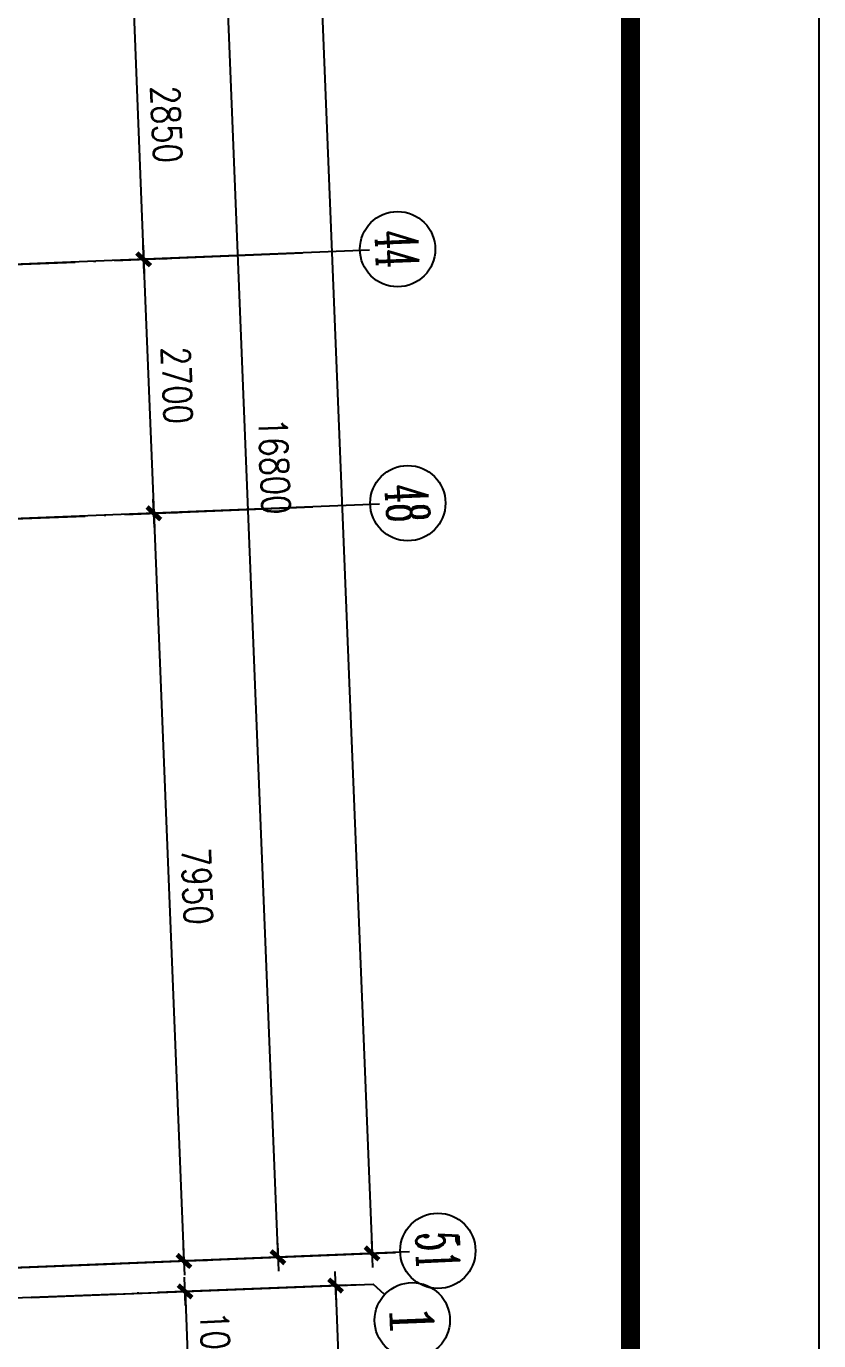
# Model space of a CAD drawing. Extents: x 634182 to 802382, y -1101880 to -864080.
# Drawn here: x 793964 to 802382, y -1013017 to -999052 of the extents above; entities that cross this region are included whole.
import ezdxf
from ezdxf.enums import TextEntityAlignment as Align

# ---------------------------------------------------------------- set-up
doc = ezdxf.new("R2010")
doc.units = 0
doc.header["$LTSCALE"] = 1000
doc.header["$MEASUREMENT"] = 0
doc.linetypes.add('DOTE', pattern=[2.42, 2, -0.2, 0.02, -0.2])
doc.layers.get('0').update_dxf_attribs({"linetype": 'CONTINUOUS'})
doc.layers.get('DEFPOINTS').update_dxf_attribs({"linetype": 'CONTINUOUS'})
for name, color, linetype in [('AXIS', 3, 'CONTINUOUS'), ('AXIS_TEXT', 7, 'CONTINUOUS'), ('DOTE', 1, 'DOTE'), ('PUB_DIM', 3, 'CONTINUOUS')]:
    doc.layers.add(name, color=color, linetype=linetype)
doc.styles.add('COMPLEX', font='COMPLEX')
doc.styles.add('DIM_FONT', font='simplex.shx', dxfattribs={"width": 0.8})
doc.dimstyles.new('DIMN', dxfattribs={"dimtxt": 300, "dimasz": 1, "dimexe": 250, "dimexo": 300, "dimgap": 150, "dimtad": 1, "dimdec": 0, "dimzin": 0, "dimdsep": 46, "dimtxsty": 'DIM_FONT', "dimblk": '_DIMX', "dimblk1": '_DIMX', "dimblk2": '_DIMX', "dimcen": 2.5, "dimclrt": 7, "dimadec": 0, "dimazin": 0, "dimtfac": 1, "dimtdec": 0, "dimtix": 1, "dimtmove": 2, "dimatfit": 3, "dimldrblk": '_DIMX', "dimfxl": 0, "dimtolj": 1, "dimtzin": 0, "dimarcsym": 0})

# ---------------------------------------------------------------- blocks, each defined once
blk = doc.blocks.new('_DIMX')
blk.add_line((-150, 0), (150, 0))
at = {"const_width": 50}
blk.add_lwpolyline([(-70, -70), (70, 70)], dxfattribs=at)
blk = doc.blocks.new('_AXISO2')
blk.add_line((0.354, 0.146), (0.5, 0))
blk.add_circle((0, 0.5), 0.5)
at = {"layer": 'AXIS_TEXT', "style": 'COMPLEX', "width": 1.041667}
blk.add_attdef('A', text='', height=0.56, dxfattribs=at).set_placement((-0.25, 0.22), (0.25, 0.22), align=Align.FIT)
blk = doc.blocks.new('*D1653')
at = {"color": 0, "linetype": 'ByBlock'}
for p, q in [((795963, -995345), (796637, -1012129)), ((796263, -995332), (796213, -995334)), ((796937, -1012118), (796887, -1012120))]:
    blk.add_line(p, q, dxfattribs=at)
at = {"layer": 'DEFPOINTS', "color": 0, "linetype": 'ByBlock'}
for p in [(795963, -995344, 285), (796637, -1012130, 285), (796637, -1012130, 285)]:
    blk.add_point(p, dxfattribs=at)
at = {"color": 0, "linetype": 'ByBlock'}
for p, rotation in [((795963, -995344), 92.3), ((796637, -1012130), 272.3)]:
    blk.add_blockref('_DIMX', p, dxfattribs=dict(at, rotation=rotation))
at = {"color": 7, "linetype": 'ByBlock', "insert": (796600, -1003725), "char_height": 300, "attachment_point": 5, "rotation": 272.3, "style": 'DIM_FONT'}
blk.add_mtext('\\A1;16800', dxfattribs=at)
blk = doc.blocks.new('_AXISO')
blk.add_circle((0, 0), 0.5)
at = {"layer": 'AXIS_TEXT', "style": 'COMPLEX', "width": 1.041667}
blk.add_attdef('A', text='', height=0.56, dxfattribs=at).set_placement((-0.25, -0.28), (0.25, -0.28), align=Align.FIT)

msp = doc.modelspace()

# ---------------------------------------------------------------- linework, layer by layer
at = {"ltscale": 1500}
msp.add_lwpolyline([(634181.846, -864080.129), (802381.846, -864080.129), (802381.846, -1101880.129), (634181.846, -1101880.129)], close=True, dxfattribs=at)
at = {"ltscale": 1500, "const_width": 200}
msp.add_lwpolyline([(636181.846, -869080.129), (636181.846, -1099880.129), (800381.846, -1099880.129), (800381.846, -869080.129)], close=True, dxfattribs=at)
at = {"layer": 'AXIS'}
for p, q in [((797608.685, -1001432.55), (793301.021, -1001605.564)), ((797717.041, -1004130.375), (793251.595, -1004309.726)), ((798036.088, -1012073.971), (793570.643, -1012253.321))]:
    msp.add_line(p, q, dxfattribs=at)
msp.add_circle((797908.452, -1001420.547), 400, dxfattribs=at)
at = {"layer": 'DOTE', "linetype": 'DOTE'}
for p, q in [((796899.399, -1001464.394), (784866.374, -1001947.69)), ((797007.755, -1004162.219), (784974.73, -1004645.515)), ((797326.816, -1012105.814), (785293.772, -1012589.111)), ((797360.143, -1012426.854), (783427.961, -1012969.38))]:
    msp.add_line(p, q, dxfattribs=at)
at = {"layer": 'PUB_DIM'}
msp.add_line((794469.587, -1012539.414), (797649.09, -1012415.602), dxfattribs=at)

# ---------------------------------------------------------------- block references
at = {"layer": 'AXIS'}
ref = msp.add_blockref('_AXISO', (798016.808, -1004118.372), dxfattribs=dict(at, xscale=800, yscale=800, zscale=800, rotation=272.3000000000001))
ref.add_attrib('A', '48', dxfattribs={"layer": 'AXIS_TEXT', "height": 448, "rotation": 272.3, "style": 'COMPLEX', "width": 0.535714}).set_placement((797784.962, -1003927.522), (797801.015, -1004327.2), align=Align.FIT)
ref = msp.add_blockref('_AXISO', (798335.856, -1012061.967), dxfattribs=dict(at, xscale=800, yscale=800, zscale=800, rotation=272.3000000000001))
ref.add_attrib('A', '51', dxfattribs={"layer": 'AXIS_TEXT', "height": 448, "rotation": 272.3, "style": 'COMPLEX', "width": 0.646552}).set_placement((798104.01, -1011871.118), (798120.063, -1012270.796), align=Align.FIT)
ref = msp.add_blockref('_AXISO2', (798048.788, -1012400.038), dxfattribs=dict(at, xscale=800, yscale=800, zscale=800, rotation=182.23))
ref.add_attrib('A', '1', dxfattribs={"layer": 'AXIS_TEXT', "height": 448, "rotation": 272.23, "style": 'COMPLEX', "width": 2.083333}).set_placement((797832.739, -1012608.602), (797848.304, -1013008.3), align=Align.FIT)

# ---------------------------------------------------------------- texts
at = {"layer": 'AXIS_TEXT', "style": 'COMPLEX', "width": 0.506757}
msp.add_attdef('44', text='', height=448, rotation=272.3, dxfattribs=at).set_placement((797676.607, -1001229.697), (797692.659, -1001629.375), align=Align.FIT)

# ---------------------------------------------------------------- dimensions: what is measured, and where the dimension line sits
at = {"layer": 'AXIS'}
for base, p1, p2, location in [((799148.241, -1061193.962), (794515.561, -1012537.623, -284.642), (796414.409, -1061300.419), (798537.421, -1037798.087)), ((795689.516, -1013492.667), (793716.167, -1012568.752), (793755.078, -1013567.995, -284.642), (795975.003, -1013114.139))]:
    msp.add_linear_dim(base=base, p1=p1, p2=p2, angle=272.23, location=location, dimstyle='DIMN', dxfattribs=at).render()
at = {"layer": 'PUB_DIM'}
msp.add_linear_dim(base=(797636.405, -1012090.024), p1=(789278.888, -902537.258, 284.642), p2=(793528.144, -1012255.028, 284.642), angle=272.3, dimstyle='DIMN', dxfattribs=at).render()
dim = msp.add_aligned_dim(p1=(795963.002, -995343.694, 284.642), p2=(796637.217, -1012130.16, 284.642), distance=0, dimstyle='DIMN', dxfattribs=at)
dim.commit()
dim.dimension.update_dxf_attribs({"geometry": '*D1653', "text_midpoint": (796599.868, -1003724.888)})
for p1, p2 in [((794964.82, -998686.445, 284.642), (795079.195, -1001534.149, 284.642)), ((795079.195, -1001534.149, 284.642), (795187.551, -1004231.974, 284.642)), ((795187.551, -1004231.97, 284.642), (795506.599, -1012175.569, 284.642))]:
    msp.add_aligned_dim(p1=p1, p2=p2, distance=131.529, dimstyle='DIMN', dxfattribs=at).render()

doc.saveas('drawing.dxf')
